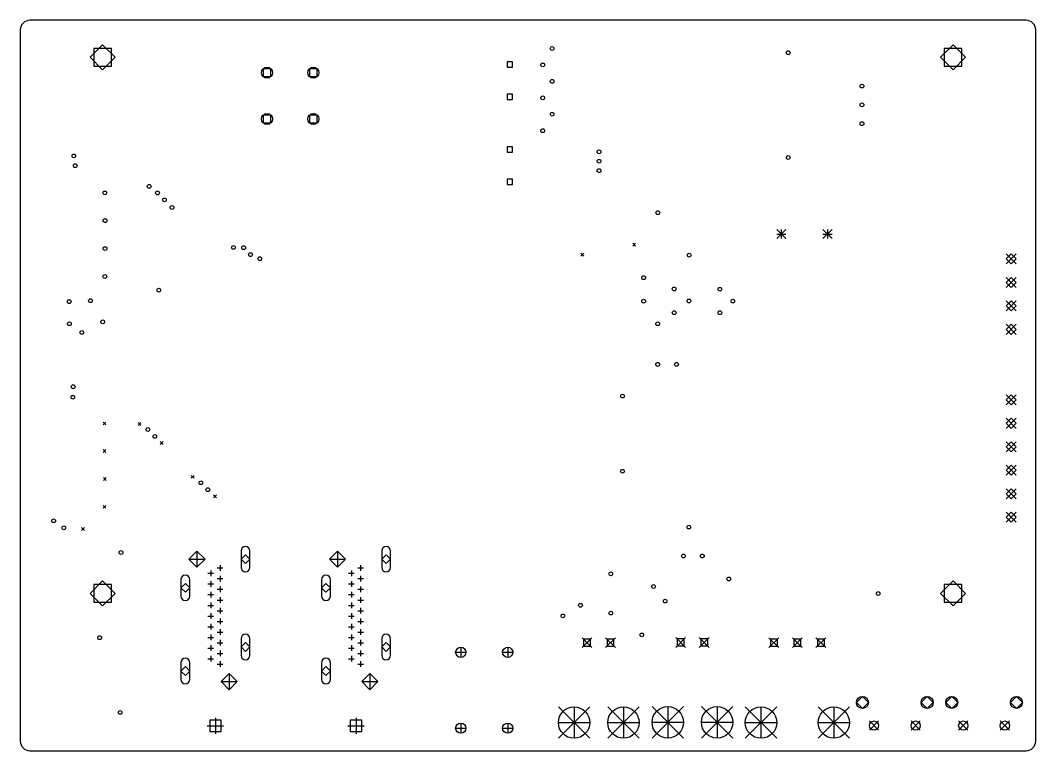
# Model space of a CAD drawing. Extents: x 8.58 to 12.99, y -8.19 to -3.15.
# Drawn here: x 8.665 to 12.99, y -6.26 to -3.15 of the extents above; entities that cross this region are included whole.
import ezdxf

# ---------------------------------------------------------------- set-up
doc = ezdxf.new("R2010")
doc.units = 0
doc.header["$MEASUREMENT"] = 0
doc.layers.add('BLACK', color=7, linetype='CONTINUOUS')

msp = doc.modelspace()

# ---------------------------------------------------------------- linework, layer by layer
at = {"layer": 'BLACK', "linetype": 'CONTINUOUS'}
for p, q in [((12.95, -3.15), (8.705, -3.15)), ((8.665, -3.19), (8.665, -6.22)), ((12.99, -6.22), (12.99, -3.19)), ((9.0157, -3.2539), (8.9626, -3.3071)), ((9.0533, -3.2695), (8.9782, -3.2695)), ((8.9782, -3.2695), (8.9782, -3.3447)), ((9.0689, -3.3071), (9.0157, -3.2539)), ((9.0533, -3.3447), (9.0533, -3.2695)), ((12.6378, -3.2539), (12.5846, -3.3071)), ((12.6754, -3.2695), (12.6002, -3.2695)), ((12.6002, -3.2695), (12.6002, -3.3447)), ((12.6909, -3.3071), (12.6378, -3.2539)), ((12.6754, -3.3447), (12.6754, -3.2695)), ((8.9626, -3.3071), (9.0157, -3.3602)), ((9.0157, -3.3602), (9.0689, -3.3071)), ((10.7611, -3.3269), (10.7389, -3.3269)), ((10.7389, -3.3269), (10.7389, -3.3491)), ((10.7611, -3.3491), (10.7611, -3.3269)), ((12.5846, -3.3071), (12.6378, -3.3602)), ((12.6378, -3.3602), (12.6909, -3.3071)), ((8.9782, -3.3447), (9.0533, -3.3447)), ((9.7326, -3.3564), (9.6994, -3.3564)), ((9.6994, -3.3564), (9.6994, -3.3896)), ((9.7326, -3.3896), (9.7326, -3.3564)), ((9.9295, -3.3564), (9.8962, -3.3564)), ((9.8962, -3.3564), (9.8962, -3.3896)), ((9.9295, -3.3896), (9.9295, -3.3564)), ((10.7389, -3.3491), (10.7611, -3.3491)), ((12.6002, -3.3447), (12.6754, -3.3447)), ((9.6994, -3.3896), (9.7326, -3.3896)), ((9.8962, -3.3896), (9.9295, -3.3896)), ((10.7611, -3.4647), (10.7389, -3.4647)), ((10.7389, -3.4647), (10.7389, -3.4869)), ((10.7389, -3.4869), (10.7611, -3.4869)), ((10.7611, -3.4869), (10.7611, -3.4647)), ((9.7326, -3.5532), (9.6994, -3.5532)), ((9.6994, -3.5532), (9.6994, -3.5865)), ((9.6994, -3.5865), (9.7326, -3.5865)), ((9.7326, -3.5865), (9.7326, -3.5532)), ((9.9295, -3.5532), (9.8962, -3.5532)), ((9.8962, -3.5532), (9.8962, -3.5865)), ((9.8962, -3.5865), (9.9295, -3.5865)), ((9.9295, -3.5865), (9.9295, -3.5532)), ((10.7611, -3.6889), (10.7389, -3.6889)), ((10.7389, -3.6889), (10.7389, -3.7111)), ((10.7389, -3.7111), (10.7611, -3.7111)), ((10.7611, -3.7111), (10.7611, -3.6889)), ((10.7611, -3.8267), (10.7389, -3.8267)), ((10.7389, -3.8267), (10.7389, -3.8489)), ((10.7389, -3.8489), (10.7611, -3.8489)), ((10.7611, -3.8489), (10.7611, -3.8267)), ((11.8867, -4.0403), (11.9261, -4.0797)), ((11.9261, -4.0403), (11.8867, -4.0797)), ((11.8867, -4.06), (11.9261, -4.06)), ((11.9064, -4.0403), (11.9064, -4.0797)), ((12.0835, -4.0403), (12.1229, -4.0797)), ((12.1229, -4.0403), (12.0835, -4.0797)), ((12.0835, -4.06), (12.1229, -4.06)), ((12.1032, -4.0403), (12.1032, -4.0797)), ((11.274, -4.099), (11.286, -4.111)), ((11.286, -4.099), (11.274, -4.111)), ((11.053, -4.142), (11.065, -4.154)), ((11.065, -4.142), (11.053, -4.154)), ((12.8645, -4.1445), (12.9075, -4.1875)), ((12.9075, -4.1445), (12.8645, -4.1875)), ((12.886, -4.1445), (12.8645, -4.166)), ((12.9075, -4.166), (12.886, -4.1445)), ((12.8645, -4.166), (12.886, -4.1875)), ((12.886, -4.1875), (12.9075, -4.166)), ((12.8645, -4.2445), (12.9075, -4.2875)), ((12.9075, -4.2445), (12.8645, -4.2875)), ((12.886, -4.2445), (12.8645, -4.266)), ((12.8645, -4.266), (12.886, -4.2875)), ((12.9075, -4.266), (12.886, -4.2445)), ((12.886, -4.2875), (12.9075, -4.266)), ((12.8645, -4.3445), (12.9075, -4.3875)), ((12.9075, -4.3445), (12.8645, -4.3875)), ((12.886, -4.3445), (12.8645, -4.366)), ((12.8645, -4.366), (12.886, -4.3875)), ((12.9075, -4.366), (12.886, -4.3445)), ((12.886, -4.3875), (12.9075, -4.366)), ((12.8645, -4.4445), (12.9075, -4.4875)), ((12.9075, -4.4445), (12.8645, -4.4875)), ((12.886, -4.4445), (12.8645, -4.466)), ((12.9075, -4.466), (12.886, -4.4445)), ((12.8645, -4.466), (12.886, -4.4875)), ((12.886, -4.4875), (12.9075, -4.466)), ((12.8645, -4.7445), (12.9075, -4.7875)), ((12.9075, -4.7445), (12.8645, -4.7875)), ((12.886, -4.7445), (12.8645, -4.766)), ((12.9075, -4.766), (12.886, -4.7445)), ((12.8645, -4.766), (12.886, -4.7875)), ((12.886, -4.7875), (12.9075, -4.766)), ((9.018, -4.861), (9.03, -4.873)), ((9.03, -4.861), (9.018, -4.873)), ((9.167, -4.863), (9.179, -4.875)), ((9.179, -4.863), (9.167, -4.875)), ((12.8645, -4.8445), (12.9075, -4.8875)), ((12.9075, -4.8445), (12.8645, -4.8875)), ((12.886, -4.8445), (12.8645, -4.866)), ((12.8645, -4.866), (12.886, -4.8875)), ((12.9075, -4.866), (12.886, -4.8445)), ((12.886, -4.8875), (12.9075, -4.866)), ((9.261, -4.944), (9.273, -4.956)), ((9.273, -4.944), (9.261, -4.956)), ((12.8645, -4.9445), (12.9075, -4.9875)), ((12.9075, -4.9445), (12.8645, -4.9875)), ((12.886, -4.9445), (12.8645, -4.966)), ((12.8645, -4.966), (12.886, -4.9875)), ((12.9075, -4.966), (12.886, -4.9445)), ((12.886, -4.9875), (12.9075, -4.966)), ((9.018, -4.978), (9.03, -4.99)), ((9.03, -4.978), (9.018, -4.99)), ((12.8645, -5.0445), (12.9075, -5.0875)), ((12.9075, -5.0445), (12.8645, -5.0875)), ((12.886, -5.0445), (12.8645, -5.066)), ((12.9075, -5.066), (12.886, -5.0445)), ((9.019, -5.097), (9.031, -5.109)), ((9.031, -5.097), (9.019, -5.109)), ((9.393, -5.088), (9.405, -5.1)), ((9.405, -5.088), (9.393, -5.1)), ((12.8645, -5.066), (12.886, -5.0875)), ((12.886, -5.0875), (12.9075, -5.066)), ((12.8645, -5.1445), (12.9075, -5.1875)), ((12.9075, -5.1445), (12.8645, -5.1875)), ((12.886, -5.1445), (12.8645, -5.166)), ((12.9075, -5.166), (12.886, -5.1445)), ((9.488, -5.171), (9.5, -5.183)), ((9.5, -5.171), (9.488, -5.183)), ((12.8645, -5.166), (12.886, -5.1875)), ((12.886, -5.1875), (12.9075, -5.166)), ((9.018, -5.216), (9.03, -5.228)), ((9.03, -5.216), (9.018, -5.228)), ((12.8645, -5.2445), (12.9075, -5.2875)), ((12.9075, -5.2445), (12.8645, -5.2875)), ((12.886, -5.2445), (12.8645, -5.266)), ((12.8645, -5.266), (12.886, -5.2875)), ((12.9075, -5.266), (12.886, -5.2445)), ((12.886, -5.2875), (12.9075, -5.266)), ((8.926, -5.31), (8.938, -5.322)), ((8.938, -5.31), (8.926, -5.322)), ((9.4172, -5.4099), (9.3828, -5.4443)), ((9.3828, -5.4443), (9.4517, -5.4443)), ((9.3828, -5.4443), (9.4172, -5.4788)), ((9.4172, -5.4099), (9.4172, -5.4788)), ((9.4517, -5.4443), (9.4172, -5.4099)), ((9.4172, -5.4788), (9.4517, -5.4443)), ((9.6052, -5.4089), (9.6052, -5.4798)), ((9.6239, -5.4256), (9.6052, -5.4443)), ((9.6052, -5.4443), (9.6239, -5.463)), ((9.6426, -5.4443), (9.6239, -5.4256)), ((9.6239, -5.463), (9.6426, -5.4443)), ((9.6426, -5.4798), (9.6426, -5.4089)), ((10.0162, -5.4099), (9.9818, -5.4443)), ((9.9818, -5.4443), (10.0507, -5.4443)), ((9.9818, -5.4443), (10.0162, -5.4788)), ((10.0162, -5.4099), (10.0162, -5.4788)), ((10.0507, -5.4443), (10.0162, -5.4099)), ((10.0162, -5.4788), (10.0507, -5.4443)), ((10.2042, -5.4089), (10.2042, -5.4798)), ((10.2229, -5.4256), (10.2042, -5.4443)), ((10.2042, -5.4443), (10.2229, -5.463)), ((10.2416, -5.4443), (10.2229, -5.4256)), ((10.2229, -5.463), (10.2416, -5.4443)), ((10.2416, -5.4798), (10.2416, -5.4089)), ((9.5038, -5.4819), (9.5274, -5.4819)), ((9.5156, -5.4701), (9.5156, -5.4938)), ((10.1028, -5.4819), (10.1264, -5.4819)), ((10.1146, -5.4701), (10.1146, -5.4938)), ((9.3493, -5.531), (9.3493, -5.6018)), ((9.3867, -5.6018), (9.3867, -5.531)), ((9.4644, -5.5047), (9.4881, -5.5047)), ((9.4763, -5.4929), (9.4763, -5.5165)), ((9.5038, -5.5274), (9.5274, -5.5274)), ((9.5156, -5.5156), (9.5156, -5.5392)), ((9.9483, -5.531), (9.9483, -5.6018)), ((9.9857, -5.6018), (9.9857, -5.531)), ((10.0634, -5.5047), (10.0871, -5.5047)), ((10.0753, -5.4929), (10.0753, -5.5165)), ((10.1028, -5.5274), (10.1264, -5.5274)), ((10.1146, -5.5156), (10.1146, -5.5392)), ((9.0157, -5.5374), (8.9626, -5.5906)), ((9.0533, -5.553), (8.9782, -5.553)), ((8.9782, -5.553), (8.9782, -5.6281)), ((9.0689, -5.5906), (9.0157, -5.5374)), ((9.0533, -5.6281), (9.0533, -5.553)), ((9.368, -5.5477), (9.3493, -5.5664)), ((9.3493, -5.5664), (9.368, -5.5851)), ((9.3867, -5.5664), (9.368, -5.5477)), ((9.368, -5.5851), (9.3867, -5.5664)), ((9.4644, -5.5502), (9.4881, -5.5502)), ((9.4763, -5.5383), (9.4763, -5.562)), ((9.5038, -5.5729), (9.5274, -5.5729)), ((9.5156, -5.5611), (9.5156, -5.5847)), ((9.967, -5.5477), (9.9483, -5.5664)), ((9.9483, -5.5664), (9.967, -5.5851)), ((9.9857, -5.5664), (9.967, -5.5477)), ((9.967, -5.5851), (9.9857, -5.5664)), ((10.0634, -5.5502), (10.0871, -5.5502)), ((10.0753, -5.5383), (10.0753, -5.562)), ((10.1028, -5.5729), (10.1264, -5.5729)), ((10.1146, -5.5611), (10.1146, -5.5847)), ((12.6378, -5.5374), (12.5846, -5.5906)), ((12.6754, -5.553), (12.6002, -5.553)), ((12.6002, -5.553), (12.6002, -5.6281)), ((12.6909, -5.5906), (12.6378, -5.5374)), ((12.6754, -5.6281), (12.6754, -5.553)), ((8.9626, -5.5906), (9.0157, -5.6437)), ((9.0157, -5.6437), (9.0689, -5.5906)), ((9.4644, -5.5956), (9.4881, -5.5956)), ((9.4763, -5.5838), (9.4763, -5.6074)), ((9.5038, -5.6184), (9.5274, -5.6184)), ((9.5156, -5.6066), (9.5156, -5.6302)), ((10.0634, -5.5956), (10.0871, -5.5956)), ((10.0753, -5.5838), (10.0753, -5.6074)), ((10.1028, -5.6184), (10.1264, -5.6184)), ((10.1146, -5.6066), (10.1146, -5.6302)), ((12.5846, -5.5906), (12.6378, -5.6437)), ((12.6378, -5.6437), (12.6909, -5.5906)), ((8.9782, -5.6281), (9.0533, -5.6281)), ((9.4644, -5.6411), (9.4881, -5.6411)), ((9.4763, -5.6293), (9.4763, -5.6529)), ((9.5038, -5.6638), (9.5274, -5.6638)), ((9.5156, -5.652), (9.5156, -5.6756)), ((10.0634, -5.6411), (10.0871, -5.6411)), ((10.0753, -5.6293), (10.0753, -5.6529)), ((10.1028, -5.6638), (10.1264, -5.6638)), ((10.1146, -5.652), (10.1146, -5.6756)), ((12.6002, -5.6281), (12.6754, -5.6281)), ((9.4644, -5.6866), (9.4881, -5.6866)), ((9.4763, -5.6748), (9.4763, -5.6984)), ((9.5156, -5.6975), (9.5156, -5.7211)), ((10.0634, -5.6866), (10.0871, -5.6866)), ((10.0753, -5.6748), (10.0753, -5.6984)), ((10.1146, -5.6975), (10.1146, -5.7211)), ((9.4644, -5.732), (9.4881, -5.732)), ((9.4763, -5.7202), (9.4763, -5.7439)), ((9.5038, -5.7093), (9.5274, -5.7093)), ((9.5156, -5.743), (9.5156, -5.7666)), ((10.0634, -5.732), (10.0871, -5.732)), ((10.0753, -5.7202), (10.0753, -5.7439)), ((10.1028, -5.7093), (10.1264, -5.7093)), ((10.1146, -5.743), (10.1146, -5.7666)), ((9.4644, -5.7775), (9.4881, -5.7775)), ((9.4763, -5.7657), (9.4763, -5.7893)), ((9.5038, -5.7548), (9.5274, -5.7548)), ((9.5156, -5.7884), (9.5156, -5.8121)), ((9.6052, -5.7829), (9.6052, -5.8538)), ((9.6426, -5.8538), (9.6426, -5.7829)), ((10.0634, -5.7775), (10.0871, -5.7775)), ((10.0753, -5.7657), (10.0753, -5.7893)), ((10.1028, -5.7548), (10.1264, -5.7548)), ((10.1146, -5.7884), (10.1146, -5.8121)), ((10.2042, -5.7829), (10.2042, -5.8538)), ((10.2416, -5.8538), (10.2416, -5.7829)), ((11.058, -5.779), (11.1, -5.821)), ((11.1, -5.779), (11.058, -5.821)), ((11.0938, -5.7852), (11.0642, -5.7852)), ((11.0642, -5.7852), (11.0642, -5.8148)), ((11.0938, -5.8148), (11.0938, -5.7852)), ((11.158, -5.779), (11.2, -5.821)), ((11.2, -5.779), (11.158, -5.821)), ((11.1938, -5.7852), (11.1642, -5.7852)), ((11.1642, -5.7852), (11.1642, -5.8148)), ((11.1938, -5.8148), (11.1938, -5.7852)), ((11.457, -5.778), (11.499, -5.82)), ((11.499, -5.778), (11.457, -5.82)), ((11.4928, -5.7842), (11.4632, -5.7842)), ((11.4632, -5.7842), (11.4632, -5.8138)), ((11.4928, -5.8138), (11.4928, -5.7842)), ((11.557, -5.778), (11.599, -5.82)), ((11.599, -5.778), (11.557, -5.82)), ((11.5928, -5.7842), (11.5632, -5.7842)), ((11.5632, -5.7842), (11.5632, -5.8138)), ((11.5928, -5.8138), (11.5928, -5.7842)), ((11.854, -5.779), (11.896, -5.821)), ((11.896, -5.779), (11.854, -5.821)), ((11.8898, -5.7852), (11.8602, -5.7852)), ((11.8602, -5.7852), (11.8602, -5.8148)), ((11.8898, -5.8148), (11.8898, -5.7852)), ((11.954, -5.779), (11.996, -5.821)), ((11.996, -5.779), (11.954, -5.821)), ((11.9898, -5.7852), (11.9602, -5.7852)), ((11.9602, -5.7852), (11.9602, -5.8148)), ((11.9898, -5.8148), (11.9898, -5.7852)), ((12.054, -5.779), (12.096, -5.821)), ((12.096, -5.779), (12.054, -5.821)), ((12.0898, -5.7852), (12.0602, -5.7852)), ((12.0602, -5.7852), (12.0602, -5.8148)), ((12.0898, -5.8148), (12.0898, -5.7852)), ((9.4644, -5.823), (9.4881, -5.823)), ((9.4763, -5.8112), (9.4763, -5.8348)), ((9.5038, -5.8003), (9.5274, -5.8003)), ((9.5156, -5.8339), (9.5156, -5.8575)), ((9.6239, -5.7997), (9.6052, -5.8184)), ((9.6052, -5.8184), (9.6239, -5.8371)), ((9.6426, -5.8184), (9.6239, -5.7997)), ((9.6239, -5.8371), (9.6426, -5.8184)), ((10.0634, -5.823), (10.0871, -5.823)), ((10.0753, -5.8112), (10.0753, -5.8348)), ((10.1028, -5.8003), (10.1264, -5.8003)), ((10.1146, -5.8339), (10.1146, -5.8575)), ((10.2229, -5.7997), (10.2042, -5.8184)), ((10.2042, -5.8184), (10.2229, -5.8371)), ((10.2416, -5.8184), (10.2229, -5.7997)), ((10.2229, -5.8371), (10.2416, -5.8184)), ((10.541, -5.8195), (10.541, -5.8628)), ((10.741, -5.8195), (10.741, -5.8628)), ((11.0642, -5.8148), (11.0938, -5.8148)), ((11.1642, -5.8148), (11.1938, -5.8148)), ((11.4632, -5.8138), (11.4928, -5.8138)), ((11.5632, -5.8138), (11.5928, -5.8138)), ((11.8602, -5.8148), (11.8898, -5.8148)), ((11.9602, -5.8148), (11.9898, -5.8148)), ((12.0602, -5.8148), (12.0898, -5.8148)), ((9.4644, -5.8685), (9.4881, -5.8685)), ((9.4763, -5.8566), (9.4763, -5.8803)), ((9.5038, -5.8457), (9.5274, -5.8457)), ((9.5156, -5.8794), (9.5156, -5.903)), ((10.0634, -5.8685), (10.0871, -5.8685)), ((10.0753, -5.8566), (10.0753, -5.8803)), ((10.1028, -5.8457), (10.1264, -5.8457)), ((10.1146, -5.8794), (10.1146, -5.903)), ((10.5193, -5.8412), (10.5627, -5.8412)), ((10.7193, -5.8412), (10.7627, -5.8412)), ((9.3493, -5.8853), (9.3493, -5.9562)), ((9.368, -5.902), (9.3493, -5.9207)), ((9.3493, -5.9207), (9.368, -5.9394)), ((9.3867, -5.9207), (9.368, -5.902)), ((9.368, -5.9394), (9.3867, -5.9207)), ((9.3867, -5.9562), (9.3867, -5.8853)), ((9.5038, -5.8912), (9.5274, -5.8912)), ((9.9483, -5.8853), (9.9483, -5.9562)), ((9.967, -5.902), (9.9483, -5.9207)), ((9.9483, -5.9207), (9.967, -5.9394)), ((9.9857, -5.9207), (9.967, -5.902)), ((9.967, -5.9394), (9.9857, -5.9207)), ((9.9857, -5.9562), (9.9857, -5.8853)), ((10.1028, -5.8912), (10.1264, -5.8912)), ((9.555, -5.9316), (9.5206, -5.966)), ((9.5206, -5.966), (9.5894, -5.966)), ((9.5206, -5.966), (9.555, -6.0004)), ((9.555, -5.9316), (9.555, -6.0004)), ((9.5894, -5.966), (9.555, -5.9316)), ((9.555, -6.0004), (9.5894, -5.966)), ((10.154, -5.9316), (10.1196, -5.966)), ((10.1196, -5.966), (10.1884, -5.966)), ((10.1196, -5.966), (10.154, -6.0004)), ((10.154, -5.9316), (10.154, -6.0004)), ((10.1884, -5.966), (10.154, -5.9316)), ((10.154, -6.0004), (10.1884, -5.966)), ((12.2522, -6.0291), (12.2267, -6.0546)), ((12.2267, -6.0546), (12.2522, -6.0801)), ((12.2777, -6.0546), (12.2522, -6.0291)), ((12.2522, -6.0801), (12.2777, -6.0546)), ((12.5278, -6.0291), (12.5023, -6.0546)), ((12.5023, -6.0546), (12.5278, -6.0801)), ((12.5533, -6.0546), (12.5278, -6.0291)), ((12.5278, -6.0801), (12.5533, -6.0546)), ((12.6322, -6.0291), (12.6067, -6.0546)), ((12.6067, -6.0546), (12.6322, -6.0801)), ((12.6577, -6.0546), (12.6322, -6.0291)), ((12.6322, -6.0801), (12.6577, -6.0546)), ((12.9078, -6.0291), (12.8823, -6.0546)), ((12.8823, -6.0546), (12.9078, -6.0801)), ((12.9333, -6.0546), (12.9078, -6.0291)), ((12.9078, -6.0801), (12.9333, -6.0546)), ((10.957, -6.0732), (11.0908, -6.2071)), ((11.0908, -6.0732), (10.957, -6.2071)), ((11.0239, -6.0732), (11.0239, -6.2071)), ((11.1672, -6.0732), (11.301, -6.2071)), ((11.301, -6.0732), (11.1672, -6.2071)), ((11.2341, -6.0732), (11.2341, -6.2071)), ((11.356, -6.0722), (11.4898, -6.2061)), ((11.4898, -6.0722), (11.356, -6.2061)), ((11.4229, -6.0722), (11.4229, -6.2061)), ((11.5662, -6.0722), (11.7, -6.2061)), ((11.7, -6.0722), (11.5662, -6.2061)), ((11.6331, -6.0722), (11.6331, -6.2061)), ((11.753, -6.0732), (11.8868, -6.2071)), ((11.8868, -6.0732), (11.753, -6.2071)), ((11.8199, -6.0732), (11.8199, -6.2071)), ((12.0632, -6.0732), (12.197, -6.2071)), ((12.197, -6.0732), (12.0632, -6.2071)), ((12.1301, -6.0732), (12.1301, -6.2071)), ((9.5203, -6.1298), (9.4716, -6.1298)), ((9.4716, -6.1298), (9.4716, -6.1785)), ((9.4959, -6.1197), (9.4959, -6.1886)), ((9.5203, -6.1785), (9.5203, -6.1298)), ((10.1193, -6.1298), (10.0706, -6.1298)), ((10.0706, -6.1298), (10.0706, -6.1785)), ((10.0949, -6.1197), (10.0949, -6.1886)), ((10.1193, -6.1785), (10.1193, -6.1298)), ((10.957, -6.1402), (11.0908, -6.1402)), ((11.1672, -6.1402), (11.301, -6.1402)), ((11.356, -6.1392), (11.4898, -6.1392)), ((11.5662, -6.1392), (11.7, -6.1392)), ((11.753, -6.1402), (11.8868, -6.1402)), ((12.0632, -6.1402), (12.197, -6.1402)), ((12.2819, -6.1335), (12.3209, -6.1725)), ((12.3209, -6.1335), (12.2819, -6.1725)), ((12.4591, -6.1335), (12.4981, -6.1725)), ((12.4981, -6.1335), (12.4591, -6.1725)), ((12.6619, -6.1335), (12.7009, -6.1725)), ((12.7009, -6.1335), (12.6619, -6.1725)), ((12.8391, -6.1335), (12.8781, -6.1725)), ((12.8781, -6.1335), (12.8391, -6.1725)), ((9.4615, -6.1542), (9.5304, -6.1542)), ((9.4716, -6.1785), (9.5203, -6.1785)), ((10.0605, -6.1542), (10.1294, -6.1542)), ((10.0706, -6.1785), (10.1193, -6.1785)), ((10.5193, -6.164), (10.5627, -6.164)), ((10.541, -6.1423), (10.541, -6.1857)), ((10.7193, -6.164), (10.7627, -6.164)), ((10.741, -6.1423), (10.741, -6.1857)), ((8.705, -6.26), (12.95, -6.26))]:
    msp.add_line(p, q, dxfattribs=at)
at = {"layer": 'BLACK'}
for centre, radius in [((10.93, -3.27), 0.008), ((11.936, -3.288), 0.008), ((9.716, -3.373), 0.0235), ((9.9129, -3.373), 0.0235), ((10.89, -3.34), 0.008), ((10.93, -3.41), 0.008), ((12.25, -3.43), 0.008), ((10.89, -3.48), 0.008), ((12.25, -3.51), 0.008), ((9.716, -3.5699), 0.0235), ((9.9129, -3.5699), 0.0235), ((10.93, -3.55), 0.008), ((12.25, -3.59), 0.008), ((10.89, -3.62), 0.008), ((8.8929, -3.7274), 0.008), ((11.13, -3.71), 0.008), ((8.899, -3.769), 0.008), ((11.13, -3.75), 0.008), ((11.936, -3.734), 0.008), ((11.13, -3.79), 0.008), ((9.214, -3.857), 0.008), ((9.025, -3.885), 0.008), ((9.2492, -3.8852), 0.008), ((9.2788, -3.9148), 0.008), ((9.311, -3.947), 0.008), ((11.3805, -3.9691), 0.008), ((9.026, -4.003), 0.008), ((9.026, -4.122), 0.008), ((9.573, -4.117), 0.008), ((9.6162, -4.1182), 0.008), ((9.6458, -4.1478), 0.008), ((11.514, -4.15), 0.008), ((9.685, -4.165), 0.008), ((9.025, -4.241), 0.008), ((11.32, -4.246), 0.008), ((9.255, -4.299), 0.008), ((11.45, -4.294), 0.008), ((11.645, -4.295), 0.008), ((8.8735, -4.348), 0.008), ((8.964, -4.344), 0.008), ((11.32, -4.346), 0.008), ((11.513, -4.345), 0.008), ((11.7, -4.346), 0.008), ((11.45, -4.395), 0.008), ((11.645, -4.395), 0.008), ((8.874, -4.442), 0.008), ((9.016, -4.434), 0.008), ((11.38, -4.4421), 0.008), ((8.927, -4.479), 0.008), ((11.38, -4.615), 0.008), ((11.46, -4.615), 0.008), ((8.89, -4.71), 0.008), ((8.889, -4.755), 0.008), ((11.23, -4.75), 0.008), ((9.2082, -4.8922), 0.008), ((9.2378, -4.9218), 0.008), ((11.23, -5.07), 0.008), ((9.4342, -5.1192), 0.008), ((9.4638, -5.1488), 0.008), ((8.807, -5.281), 0.008), ((8.8505, -5.311), 0.008), ((11.513, -5.308), 0.008), ((9.094, -5.416), 0.008), ((11.49, -5.431), 0.008), ((11.57, -5.431), 0.008), ((11.18, -5.507), 0.008), ((11.6826, -5.5289), 0.008), ((11.362, -5.561), 0.008), ((11.412, -5.623), 0.008), ((12.319, -5.591), 0.008), ((11.051, -5.641), 0.008), ((10.9761, -5.686), 0.008), ((11.18, -5.674), 0.008), ((9.003, -5.779), 0.008), ((11.312, -5.767), 0.008), ((10.541, -5.8412), 0.0217), ((10.741, -5.8412), 0.0217), ((12.2522, -6.0546), 0.0255), ((12.5278, -6.0546), 0.0255), ((12.6322, -6.0546), 0.0255), ((12.9078, -6.0546), 0.0255), ((9.09, -6.097), 0.008), ((11.0239, -6.1402), 0.0669), ((11.2341, -6.1402), 0.0669), ((11.4229, -6.1392), 0.0669), ((11.6331, -6.1392), 0.0669), ((11.8199, -6.1402), 0.0669), ((12.1301, -6.1402), 0.0669), ((12.3014, -6.153), 0.0195), ((12.4786, -6.153), 0.0195), ((12.6814, -6.153), 0.0195), ((12.8586, -6.153), 0.0195), ((10.541, -6.164), 0.0217), ((10.741, -6.164), 0.0217)]:
    msp.add_circle(centre, radius, dxfattribs=at)
for centre, radius, start, end in [((8.705, -3.19), 0.04, 90, 180), ((12.95, -3.19), 0.04, 0, 90), ((9.6239, -5.4089), 0.0187, 0, 180), ((10.2229, -5.4089), 0.0187, 0, 180), ((9.6239, -5.4798), 0.0187, -180, 0), ((10.2229, -5.4798), 0.0187, -180, 0), ((9.368, -5.531), 0.0187, 0, 180), ((9.967, -5.531), 0.0187, 0, 180), ((9.368, -5.6018), 0.0187, -180, 0), ((9.967, -5.6018), 0.0187, -180, 0), ((9.6239, -5.7829), 0.0187, 0, 180), ((10.2229, -5.7829), 0.0187, 0, 180), ((9.368, -5.8853), 0.0187, 0, 180), ((9.6239, -5.8538), 0.0187, -180, 0), ((9.967, -5.8853), 0.0187, 0, 180), ((10.2229, -5.8538), 0.0187, -180, 0), ((9.368, -5.9562), 0.0187, -180, 0), ((9.967, -5.9562), 0.0187, -180, 0), ((8.705, -6.22), 0.04, -180, -90), ((12.95, -6.22), 0.04, -90, 0)]:
    msp.add_arc(centre, radius, start, end, dxfattribs=at)

doc.saveas('drawing.dxf')
